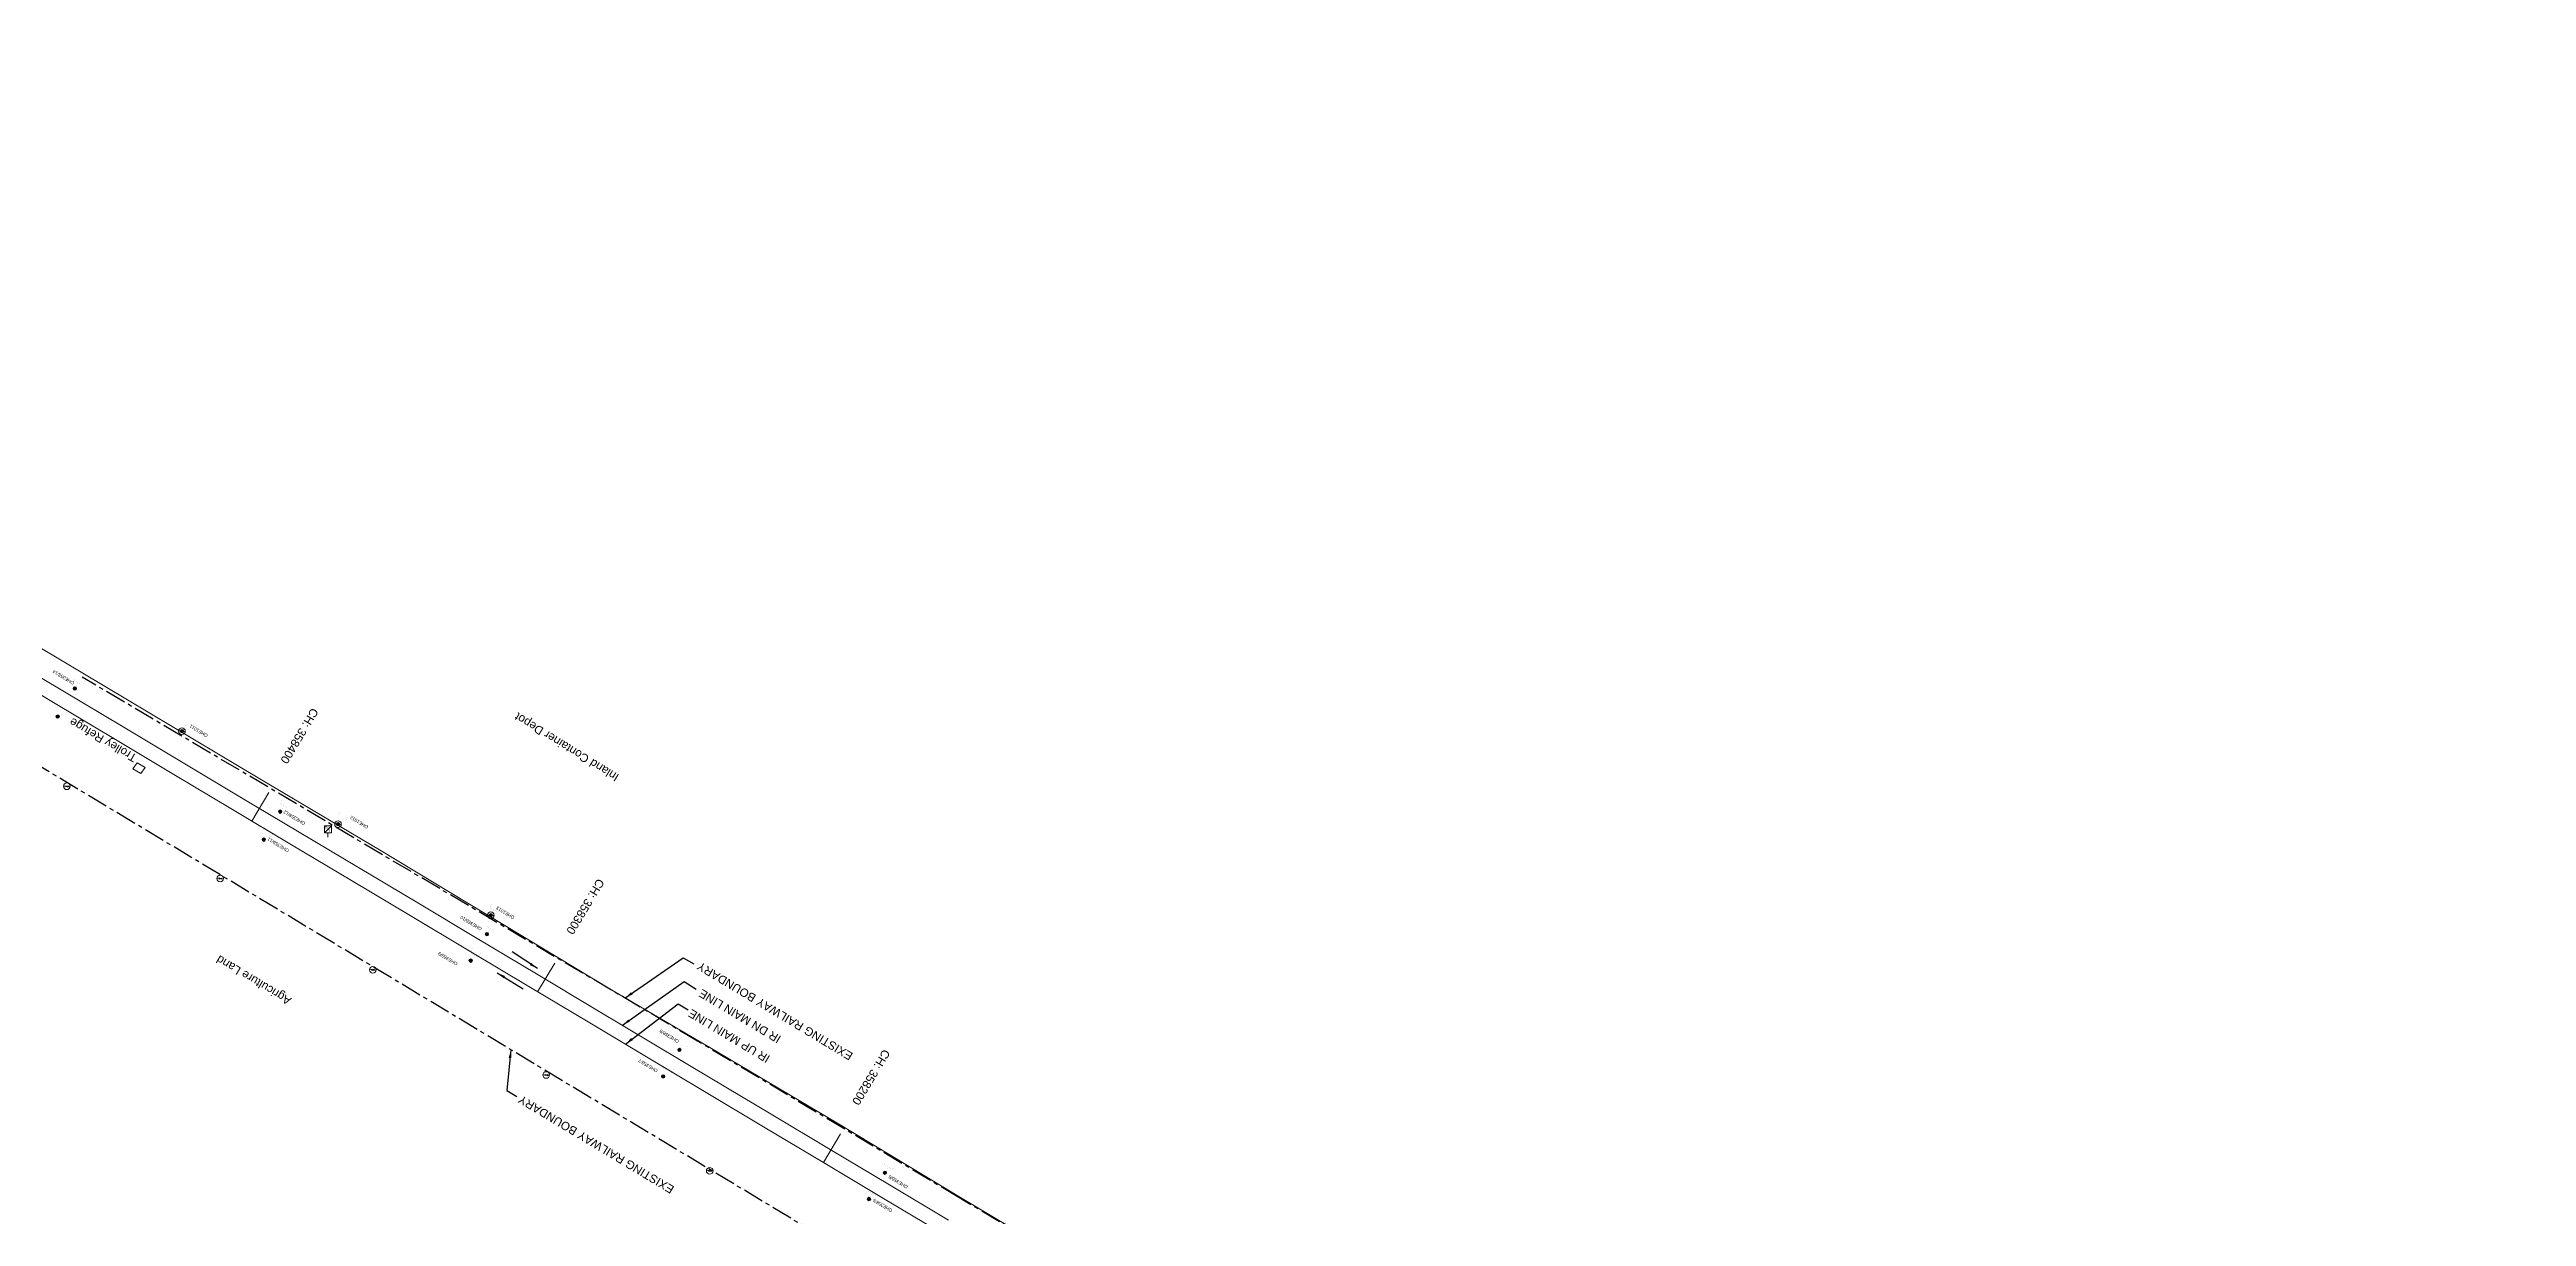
# Model space of a CAD drawing. Header units: metres. Extents: x 593168 to 611286, y 3401475 to 3412398.
# Drawn here: x 595413 to 596157, y 3410848 to 3411199 of the extents above; entities that cross this region are included whole.
import ezdxf
from ezdxf.enums import TextEntityAlignment as Align

# ---------------------------------------------------------------- set-up
doc = ezdxf.new("R2010")
doc.units = ezdxf.units.M
doc.header["$MEASUREMENT"] = 0
doc.linetypes.add('CENTER', pattern=[2, 1.25, -0.25, 0.25, -0.25])
for name, color, linetype, lineweight in [('Electric Pole', 251, 'Continuous', 0), ('Existing IR Chainage', 7, 'Continuous', 0), ('Existing IR Track', 143, 'Continuous', 0), ('Fence', 251, 'F-LINE', 0), ('OHE MAST', 8, 'Continuous', 0), ('OHE MAST TEXT', 8, 'Continuous', 0), ('Side Details', 251, 'Continuous', 0), ('Text1', 251, 'Continuous', 0), ('Trolley Stand', 251, 'Continuous', 0), ('WL', 7, 'Continuous', 0)]:
    doc.layers.add(name, color=color, linetype=linetype, lineweight=lineweight)
doc.layers.add('Existing Railway Boundary', color=7, linetype='CENTER')
doc.styles.add('CUT-FILL', font='cut-fill.shx', dxfattribs={"height": 2})
doc.styles.get("Standard").update_dxf_attribs({"font": 'arial.ttf'})
doc.styles.add('Style-Arial', font='arial.ttf')
doc.linetypes.add('F-LINE', pattern='A,0.6,["X",Standard,S=0.3,R=0,X=0,Y=-0.15],0.1', length=0.7)
doc.dimstyles.new('ISO-25', dxfattribs={"dimtxt": 2.5, "dimasz": 2.5, "dimexe": 1.25, "dimexo": 0.625, "dimtad": 1, "dimtxsty": 'Standard', "dimcen": 2.5, "dimadec": 0, "dimazin": 0, "dimtfac": 1, "dimtmove": 0, "dimatfit": 3, "dimfxl": 1, "dimarcsym": 0})

# ---------------------------------------------------------------- blocks, each defined once
blk = doc.blocks.new('EP')
blk.add_hatch(color=8).paths.add_polyline_path([(-0.21, -0.05), (-0.21, 0.16), (-0.93, -0.01), (-0.31, 0.07), (-0.31, -0.19), (0.31, 0), (0.31, -0.24), (0.94, -0.01), (0.41, -0.1), (0.43, 0.15)])
at = {"color": 8}
for p, q in [((-0.93, -0.01), (-0.21, 0.16)), ((-0.31, 0.07), (-0.93, -0.01)), ((-0.31, -0.19), (-0.31, 0.07)), ((0.31, 0), (-0.31, -0.19)), ((-0.21, 0.16), (-0.21, -0.05)), ((-0.21, -0.05), (0.43, 0.15)), ((0.31, -0.24), (0.31, 0)), ((0.43, 0.15), (0.41, -0.1)), ((0.94, -0.01), (0.31, -0.24)), ((0.41, -0.1), (0.94, -0.01))]:
    blk.add_line(p, q, dxfattribs=at)
blk.add_circle((0, 0), 1, dxfattribs=at)
blk = doc.blocks.new('WL')
at = {"layer": 'WL'}
for p, q in [((1.07, 3.42), (-1.06, 3.42)), ((-1.06, 3.42), (-1.06, 1.29)), ((-1.06, 1.29), (1.07, 1.29)), ((0, 1.29), (0, 0)), ((1.07, 1.29), (1.07, 3.42))]:
    blk.add_line(p, q, dxfattribs=at)
blk.add_lwpolyline([(-1.06, 1.29), (1.07, 3.42)], dxfattribs=at)
at = {"layer": 'WL', "style": 'CUT-FILL'}
for s, p in [('W', (-0.08, 3.25)), ('L', (0.61, 2.26))]:
    blk.add_text(s, height=0.739, rotation=180, dxfattribs=at).set_placement(p)
blk = doc.blocks.new('OHE MAST')
h = blk.add_hatch(color=253)
h.dxf.hatch_style = 1
edge = h.paths.add_edge_path()
edge.add_arc((0, 0), 0.514, 0, 360)
at = {"color": 253, "const_width": 0.01}
for points in [[(-1.03, -1.71), (0, 0)], [(-3.09, -2.23), (-2.32, -0.94), (0.26, -2.49), (-0.52, -3.77)]]:
    blk.add_lwpolyline(points, dxfattribs=at)
at = {"color": 253}
blk.add_circle((0, 0), 0.514, dxfattribs=at)

msp = doc.modelspace()

# ---------------------------------------------------------------- linework, layer by layer
at = {"layer": 'Existing IR Chainage', "color": 7, "linetype": 'Continuous', "lineweight": 13, "flags": 128}
for points in [[(595478.8032, 3410975.5072), (595473.6797, 3410966.9194)], [(595564.6667, 3410924.2307), (595559.5354, 3410915.6476)], [(595650.5148, 3410872.9524), (595645.3862, 3410864.3676)]]:
    msp.add_lwpolyline(points, dxfattribs=at)
at = {"layer": 'Existing IR Track', "flags": 128}
for points in [[(595680.7593, 3410843.2218), (595662.9439, 3410853.8717), (595645.4004, 3410864.3591), (595627.4097, 3410875.107), (595609.6634, 3410885.7088), (595592.2178, 3410896.1237), (595574.6621, 3410906.6043), (595556.9069, 3410917.2191), (595538.9617, 3410927.9474), (595521.2366, 3410938.5346), (595503.5949, 3410949.0721), (595485.6278, 3410959.7912), (595467.8821, 3410970.3783), (595450.2704, 3410980.9273), (595432.7536, 3410991.4194), (595414.6122, 3411002.2767), (595396.6188, 3411013.0454)], [(595682.9425, 3410847.0228), (595665.1983, 3410857.6389), (595647.4331, 3410868.2676), (595629.6719, 3410878.8874), (595611.9098, 3410889.5077), (595594.4835, 3410899.9106), (595577.0353, 3410910.3264), (595559.1707, 3410921.0024), (595541.3443, 3410931.6555), (595523.5048, 3410942.324), (595505.7393, 3410952.9483), (595487.8932, 3410963.579), (595470.0738, 3410974.1937), (595452.5269, 3410984.6988), (595434.98, 3410995.204), (595416.8754, 3411006.0579), (595398.7854, 3411016.9032)]]:
    msp.add_lwpolyline(points, dxfattribs=at)
at = {"layer": 'Existing Railway Boundary', "ltscale": 5}
for points in [[(596565.7099, 3410328.7441), (596427.9027, 3410410.979), (596336.5641, 3410466.3901), (596294.1327, 3410491.9209), (596252.2462, 3410517.5825), (596122.0216, 3410594.9779), (596041.2343, 3410642.8592), (595950.3874, 3410695.8455), (595923.2487, 3410712.1863), (595898.0299, 3410726.5886), (595863.6515, 3410747.1001), (595773.0721, 3410801.8182), (595724.1058, 3410831.245), (595686.0849, 3410853.8196), (595607.5762, 3410900.8377), (595422.7043, 3411010.1706)], [(596552.5715, 3410300.8278), (596353.2672, 3410418.7139), (596319.8018, 3410440.5095), (596278.5061, 3410466.0808), (596234.8081, 3410491.4151), (596197.8735, 3410510.0694), (596147.1649, 3410540.8969), (596061.8544, 3410591.7041), (596019.4509, 3410617.0475), (595935.1346, 3410669.1451), (595882.345, 3410700.8951), (595847.8965, 3410722.1304), (595812.6684, 3410741.815), (595784.8688, 3410757.8556), (595756.8821, 3410774.948), (595709.6343, 3410802.9031), (595669.8324, 3410826.98), (595399.9234, 3410989.4837)]]:
    msp.add_lwpolyline(points, dxfattribs=at)
at = {"layer": 'Fence'}
msp.add_lwpolyline([(595986.0252, 3410674.6093), (595935.6624, 3410705.3408), (595898.6824, 3410727.4854), (595863.0026, 3410748.7516), (595828.111, 3410769.5342), (595796.2128, 3410788.4877), (595759.7379, 3410810.1088), (595723.2335, 3410832.0475), (595687.0309, 3410853.5815), (595649.8777, 3410875.916), (595611.2865, 3410898.9071), (595580.9885, 3410916.5931), (595512.5764, 3410957.996), (595476.5661, 3410979.361), (595402.8039, 3411023.3737), (595368.2592, 3411043.3332), (595301.4084, 3411083.0248), (595228.5864, 3411126.7737), (595192.3758, 3411148.8751), (595162.8088, 3411167.1177), (595123.0253, 3411190.129), (595110.9292, 3411198.7494)], dxfattribs=at)
at = {"layer": 'Trolley Stand'}
msp.add_polyline3d([(595440.3168, 3410981.2392, 257.5336), (595441.6178, 3410983.0607, 257.5176), (595439.2428, 3410984.4668, 257.5246), (595437.9418, 3410982.6453, 257.5246)], close=True, dxfattribs=at)

# ---------------------------------------------------------------- block references
at = {"layer": 'Electric Pole', "xscale": 0.9997078269980546, "yscale": 0.9997078269980546, "zscale": 0.9997078269980546}
for p in [(595452.6938, 3410993.9582, 256.216), (595418.0845, 3410977.384, 257.9125), (595499.5626, 3410966.0114, 256.0411), (595464.1621, 3410949.6738, 256.5859), (595545.4455, 3410938.6309, 257.5516), (595510.0262, 3410922.2529, 256.33), (595562.0777, 3410890.6397, 256.7649), (595611.2207, 3410861.8643, 257.2687)]:
    msp.add_blockref('EP', p, dxfattribs=at)
at = {"layer": 'OHE MAST', "rotation": 180}
for p in [(595420.5075, 3411006.7758), (595420.5075, 3411006.7758), (595415.3547, 3410998.3238), (595415.3547, 3410998.3238), (595452.6938, 3410993.9582), (595452.6938, 3410993.9582), (595482.2223, 3410969.7618), (595482.2223, 3410969.7618), (595499.5626, 3410966.0114), (595499.5626, 3410966.0114), (595477.2595, 3410961.3466), (595477.2595, 3410961.3466), (595545.4455, 3410938.6309), (595545.4455, 3410938.6309), (595544.2971, 3410932.9652), (595544.2971, 3410932.9652), (595539.4234, 3410924.9972), (595539.4234, 3410924.9972), (595602.1163, 3410898.1794), (595602.1163, 3410898.1794), (595597.2426, 3410890.2114), (595597.2426, 3410890.2114), (595663.8592, 3410861.2719), (595663.8592, 3410861.2719), (595659.0687, 3410853.3741), (595659.0687, 3410853.3741)]:
    msp.add_blockref('OHE MAST', p, dxfattribs=at)
at = {"layer": 'WL', "xscale": 0.9997078269980546, "yscale": 0.9997078269980546, "zscale": 0.9997078269980546}
msp.add_blockref('WL', (595496.5316, 3410962.0929, 256.9978), dxfattribs=at)

# ---------------------------------------------------------------- texts
at = {"layer": 'Existing IR Chainage', "color": 7, "lineweight": 0, "char_height": 2.5, "attachment_point": 6, "line_spacing_factor": 0.60036, "style": 'Style-Arial'}
for s, insert, rotation in [('CH: 358400', (595483.211, 3410984.522), 239.1797373), ('CH: 358300', (595569.0828, 3410933.2414), 239.1273589), ('CH: 358200', (595654.928, 3410881.9645), 239.1454241)]:
    msp.add_mtext(s, dxfattribs=dict(at, insert=insert, rotation=rotation))
at = {"layer": 'Existing IR Track', "color": 7, "lineweight": -3}
for s, p in [('IR DN MAIN LINE', (595608.3032, 3410915.4997)), ('IR UP MAIN LINE', (595605.1446, 3410909.4858))]:
    msp.add_text(s, height=2.5, rotation=149, dxfattribs=at).set_placement(p, align=Align.MIDDLE_RIGHT)
at = {"layer": 'Existing Railway Boundary', "linetype": 'Continuous', "ltscale": 5}
for p in [(595608.4102, 3410924.7318, -523.9387), (595554.7193, 3410884.6811, 613.7163)]:
    msp.add_text('EXISTING RAILWAY BOUNDARY', height=2.5, rotation=149, dxfattribs=at).set_placement(p, align=Align.RIGHT)
at = {"layer": 'OHE MAST TEXT'}
for s, p in [('OHE358/14', (595420.4744, 3411008.6838, 257.186)), ('OHE1011', (595460.5849, 3410992.879, 256.216)), ('OHE358/12', (595489.8517, 3410966.4908, 257.305)), ('OHE1012', (595508.7815, 3410965.4185, 256.041)), ('OHE358/11', (595484.9865, 3410958.327, 257.092)), ('OHE358/10', (595542.9101, 3410934.8115, 257.391)), ('OHE1013', (595552.7099, 3410938.2184, 257.552)), ('OHE358/9', (595535.6067, 3410924.3036, 260.369)), ('OHE358/8', (595602.116, 3410901.0643, 257.268)), ('OHE358/7', (595595.7405, 3410892.173, 260.246)), ('OHE358/6', (595670.8814, 3410857.2834, 258.35)), ('OHE358/5', (595666.2333, 3410850.1858, 258.457))]:
    msp.add_text(s, height=1, rotation=149, dxfattribs=at).set_placement(p)
at = {"layer": 'Side Details'}
msp.add_text('Agriculture Land', height=2.5, rotation=149, dxfattribs=at).set_placement((595485.7756, 3410913.6455, 156.3202))
at = {"layer": 'Text1'}
for s, rotation, p in [('Trolley Refuge', 149.7733763, (595439.4086, 3410986.639, -0.5208)), ('Inland Container Depot', 148.3469028, (595584.2019, 3410980.7913, 156.3202))]:
    msp.add_text(s, height=2.5, rotation=rotation, dxfattribs=at).set_placement(p)

# ---------------------------------------------------------------- leaders
at = {"layer": 'Existing IR Track', "color": 7, "lineweight": -3}
for points, override in [([(595559.4923, 3410922.6204), (595551.8318, 3410927.6489)], {"dimtxt": 3, "dimasz": 2.5, "dimtad": 0, "dimdec": 3, "dimzin": 2, "dimtdec": 3}), ([(595547.3748, 3410921.3295), (595555.2213, 3410916.5302)], {"dimtxt": 3, "dimasz": 2.5, "dimtad": 0, "dimdec": 3, "dimzin": 2, "dimtdec": 3}), ([(595584.9845, 3410905.5811), (595603.5173, 3410918.6899), (595607.1143, 3410916.4651)], {"dimtxt": 3, "dimasz": 2.5, "dimgap": 0.625, "dimtad": 0, "dimdec": 3, "dimzin": 2, "dimtdec": 3}), ([(595585.8909, 3410899.9008), (595601.7581, 3410912.0151), (595604.7308, 3410910.2365)], {"dimtxt": 3, "dimasz": 2.5, "dimgap": 0.625, "dimtad": 0, "dimdec": 3, "dimzin": 2, "dimtdec": 3})]:
    msp.add_leader(points, dimstyle='ISO-25', override=override, dxfattribs=at)
at = {"layer": 'Existing Railway Boundary', "linetype": 'Continuous', "ltscale": 5}
msp.add_leader([(595585.7514, 3410913.7449, -1137.655), (595603.2592, 3410925.8018, -1137.655), (595606.4929, 3410924.0452, -1137.655)], dimstyle='ISO-25', override={"dimtxt": 3, "dimasz": 2.5, "dimgap": 0.625, "dimtad": 0, "dimdec": 3, "dimzin": 2, "dimtdec": 3}, dxfattribs=at)
at = {"layer": 'Existing Railway Boundary', "linetype": 'Continuous', "lineweight": 0, "ltscale": 5}
msp.add_leader([(595551.4873, 3410898.2318), (595550.3158, 3410885.9433), (595553.2749, 3410884.1607)], dimstyle='ISO-25', override={"dimtxt": 3, "dimasz": 2.5, "dimgap": 0.625, "dimtad": 0, "dimdec": 3, "dimzin": 2, "dimtdec": 3}, dxfattribs=at)

doc.saveas('drawing.dxf')
